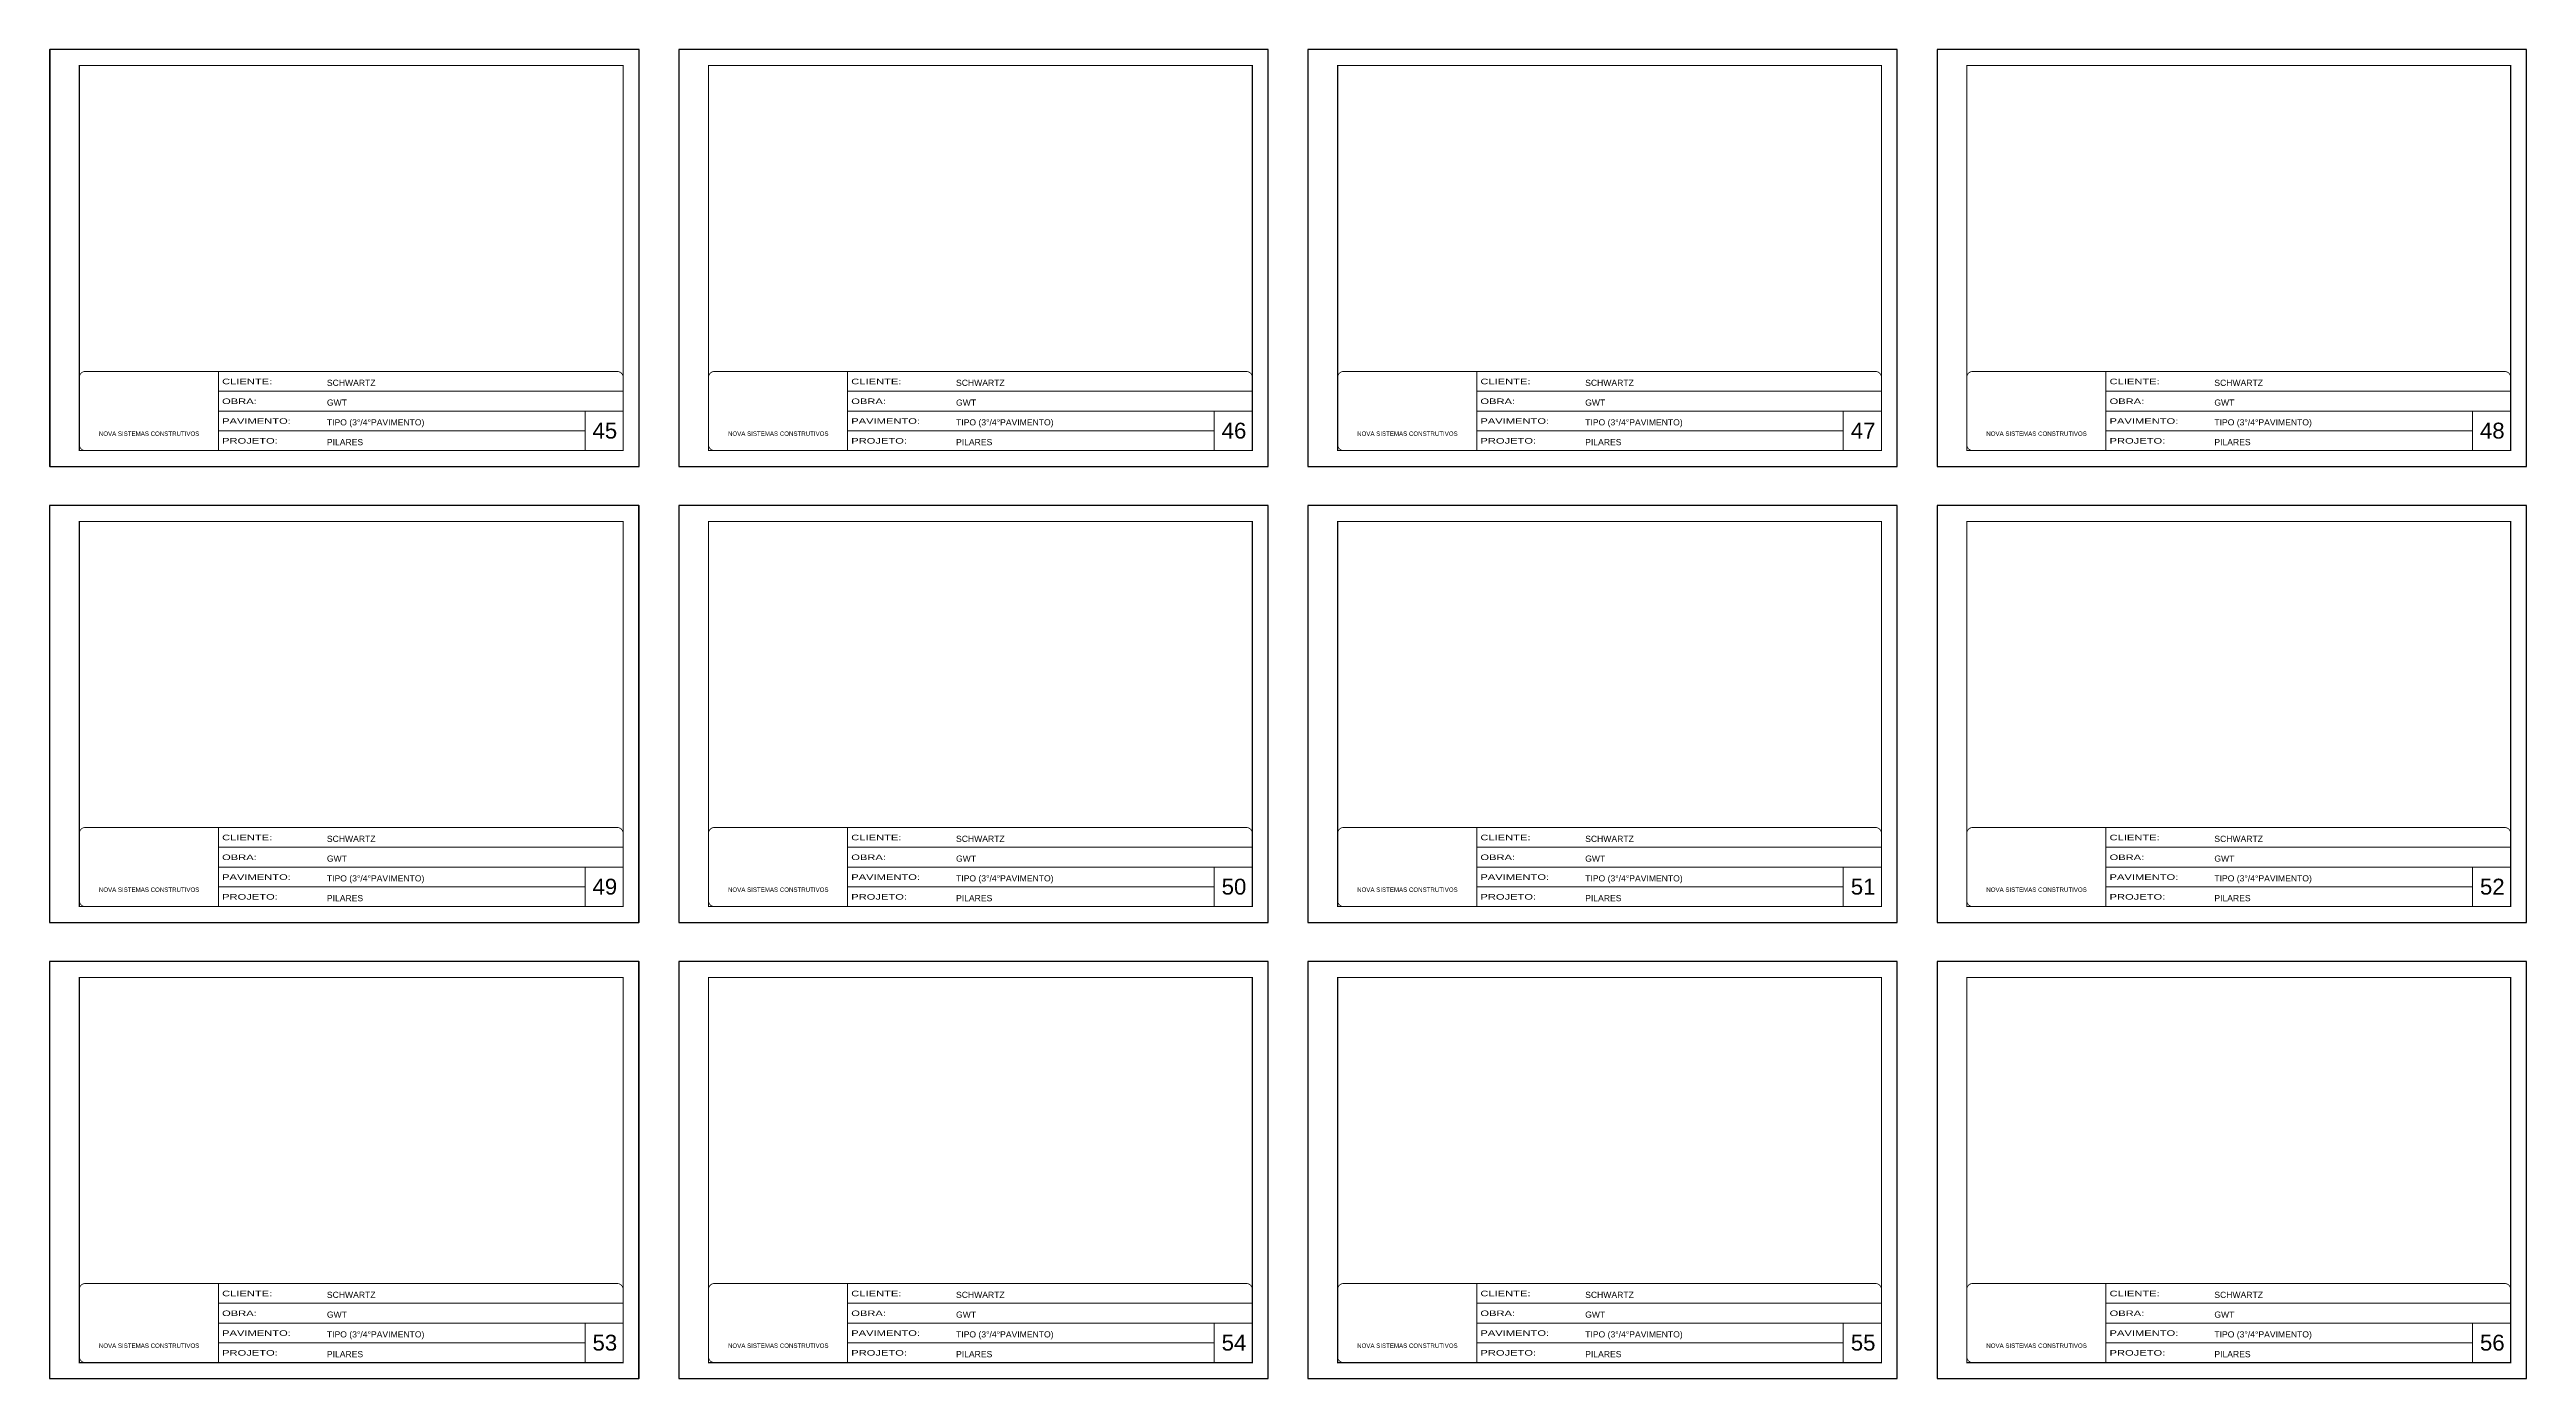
# Model space of a CAD drawing. Extents: x 13770 to 23315, y 867 to 16997.
# Drawn here: x 14386 to 20626, y 867 to 4214 of the extents above; entities that cross this region are included whole.
import ezdxf

# ---------------------------------------------------------------- set-up
doc = ezdxf.new("R2010")
doc.units = 0
doc.linetypes.add('CONTINUO', pattern=[0])
doc.linetypes.add('DASHED', pattern=[0.75, 0.5, -0.25])
for name, color, linetype, lineweight in [('CARIMBO', 255, 'Continuous', 9), ('Folhas', 255, 'Continuous', 9), ('SARRAFO DE PRESSAO', 251, 'DASHED', 9)]:
    doc.layers.add(name, color=color, linetype=linetype, lineweight=lineweight)
doc.layers.add('Laje_Perimetro', color=7, linetype='Continuous', plot=False)
doc.styles.add('ARIAL', font='arial.ttf')
doc.styles.add('Tecnologia', font='')
doc.styles.get('Tecnologia').set_extended_font_data('Forgotten Futurist')

# ---------------------------------------------------------------- blocks, each defined once
blk = doc.blocks.new('9999999999')
at = {"color": 30, "linetype": 'CONTINUO'}
for p, q in [((98564.6, 34230.2), (98564.6, 34429.4)), ((98564.6, 34379.6), (99584, 34379.6)), ((98564.6, 34329.8), (99488, 34329.8)), ((99584, 34329.8), (99488, 34329.8)), ((99488, 34329.8), (99488, 34230.2)), ((98564.6, 34280), (99488, 34280))]:
    blk.add_line(p, q, dxfattribs=at)
at = {"color": 30, "linetype": 'CONTINUO', "const_width": 2}
blk.add_lwpolyline([(99584, 34230.2), (99584, 34414.4, 0.414214), (99569, 34429.4), (98229, 34429.4, 0.414214), (98214, 34414.4), (98214, 34245.2, 0.414214), (98229, 34230.2), (99584, 34230.2)], format="xyb", dxfattribs=at)
at = {"layer": 'Folhas'}
blk.add_lwpolyline([(98139, 34190.2), (99624, 34190.2), (99624, 35240.2), (98139, 35240.2)], close=True, dxfattribs=at)
at = {"layer": 'Folhas', "color": 30, "const_width": 3}
blk.add_lwpolyline([(98214, 34230.2), (99584, 34230.2), (99584, 35200.2), (98214, 35200.2)], close=True, dxfattribs=at)
at = {"color": 7, "linetype": 'Continuous', "ltscale": 5, "style": 'ARIAL'}
for s, height, p in [('SCHWARTZ', 15.48, (98837.7, 34393.1)), ('GWT', 15.48, (98837.7, 34343.3)), ('NOVA SISTEMAS CONSTRUTIVOS', 11.059, (98263.2, 34267.2)), ('TIPO (3°/4°PAVIMENTO)', 15.483, (98837.7, 34293.5)), ('PILARES', 15.48, (98837.7, 34243.7))]:
    blk.add_text(s, height=height, dxfattribs=at).set_placement(p)
at = {"layer": 'Folhas', "color": 7, "style": 'Tecnologia', "width": 1.5}
for s, p in [('CLIENTE:', (98573.7, 34397.2)), ('OBRA:', (98573.7, 34347.3)), ('PAVIMENTO:', (98573.7, 34297.5)), ('PROJETO:', (98573.7, 34247.7))]:
    blk.add_text(s, height=14, dxfattribs=at).set_placement(p)

msp = doc.modelspace()

# ---------------------------------------------------------------- linework, layer by layer
at = {"layer": 'Laje_Perimetro'}
for points in [[(15871.46, 4214.19), (14386.46, 4214.19), (14386.46, 3164.19), (15871.46, 3164.19)], [(17456, 4214.19), (15971, 4214.19), (15971, 3164.19), (17456, 3164.19)], [(19041, 4214.19), (17556, 4214.19), (17556, 3164.19), (19041, 3164.19)], [(20626, 4214.19), (19141, 4214.19), (19141, 3164.19), (20626, 3164.19)], [(15871, 3065.62), (14386, 3065.62), (14386, 2015.62), (15871, 2015.62)], [(17456, 3065.62), (15971, 3065.62), (15971, 2015.62), (17456, 2015.62)], [(19041, 3065.62), (17556, 3065.62), (17556, 2015.62), (19041, 2015.62)], [(20626, 3065.62), (19141, 3065.62), (19141, 2015.62), (20626, 2015.62)], [(15871, 1917.04), (14386, 1917.04), (14386, 867.04), (15871, 867.04)], [(17456, 1917.04), (15971, 1917.04), (15971, 867.04), (17456, 867.04)], [(19041, 1917.04), (17556, 1917.04), (17556, 867.04), (19041, 867.04)], [(20626, 1917.04), (19141, 1917.04), (19141, 867.04), (20626, 867.04)]]:
    msp.add_lwpolyline(points, close=True, dxfattribs=at)

# ---------------------------------------------------------------- block references
at = {"layer": 'SARRAFO DE PRESSAO', "color": 6, "linetype": 'ByBlock'}
for p in [(-83752.98, -31026.01), (-82167.98, -31026.01), (-80582.98, -31026.01), (-78997.98, -31026.01), (-83752.98, -32174.59), (-82167.98, -32174.59), (-80582.98, -32174.59), (-78997.98, -32174.59), (-83752.98, -33323.16), (-82167.98, -33323.16), (-80582.98, -33323.16), (-78997.98, -33323.16)]:
    msp.add_blockref('9999999999', p, dxfattribs=at)

# ---------------------------------------------------------------- texts
at = {"layer": 'CARIMBO', "style": 'ARIAL'}
for s, p in [('45', (15753.86, 3234.34)), ('46', (17338.86, 3234.34)), ('47', (18923.86, 3234.34)), ('48', (20508.86, 3234.34)), ('49', (15753.86, 2085.76)), ('50', (17338.86, 2085.76)), ('51', (18923.86, 2085.76)), ('52', (20508.86, 2085.76)), ('53', (15753.86, 937.19)), ('54', (17338.86, 937.19)), ('55', (18923.86, 937.19)), ('56', (20508.86, 937.19))]:
    msp.add_text(s, height=40, dxfattribs=at).set_placement(p)

doc.saveas('drawing.dxf')
